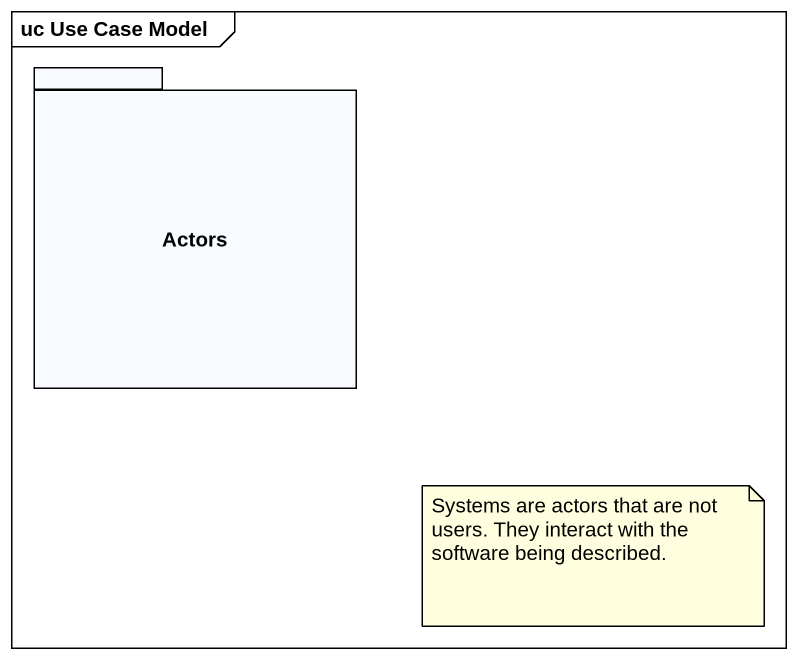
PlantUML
@startuml
mainframe uc Use Case Model
package Actors {
}
note as N1
  Systems are actors that are not users. They interact with the software being described.
end note
@enduml
